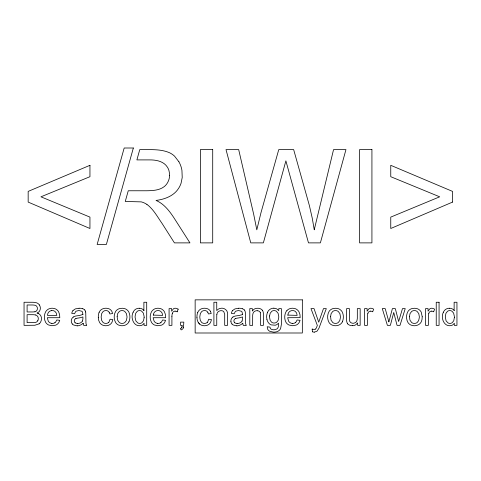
<?xml version="1.0" encoding="UTF-8"?>
<svg xmlns="http://www.w3.org/2000/svg" width="481" height="481" viewBox="0 0 481 481"><rect width="100%" height="100%" fill="white"/><g stroke="black" fill="none" stroke-linecap="round" stroke-linejoin="round"><path stroke-width="0.72" d="M82.93 314.412L82.407 311.856A1.846 1.846 0 0 0 82.131 311.556A3.102 3.102 0 0 0 81.686 311.225L79.167 310.594A10.197 10.197 0 0 0 78.421 310.606L76.07 311.207A2.471 2.471 0 0 0 75.721 311.484L74.537 313.774L71.765 313.396A7.089 7.089 0 0 1 72.974 310.492M242.538 314.472L242.015 311.856A1.846 1.846 0 0 0 241.745 311.556A3.102 3.102 0 0 0 241.3 311.225L238.78 310.594A10.197 10.197 0 0 0 238.029 310.606L235.684 311.207A2.471 2.471 0 0 0 235.329 311.484L234.151 313.774L231.379 313.396A7.089 7.089 0 0 1 232.582 310.492M82.924 314.472L79.467 315.5A52.952 52.952 0 0 1 77.862 315.71L76.719 315.867A14.67 14.67 0 0 0 75.343 316.131A6.932 6.932 0 0 0 73.298 317.063M242.538 314.598L239.081 315.5A52.952 52.952 0 0 1 237.476 315.71L236.333 315.867A14.67 14.67 0 0 0 234.95 316.131A6.932 6.932 0 0 0 232.912 317.063M181.992 326.882L181.824 327.351M183.465 327.639L183.82 322.126L180.591 322.126L180.591 325.354L182.197 325.354A6.734 6.734 0 0 1 182.004 326.888M177.188 311.79L178.162 309.157M133.141 312.205C130.026 317.881 134.073 327.777 141.498 325.378A4.87 4.87 0 0 0 142.935 324.555L144.072 323.244L144.072 325.354L146.705 325.354L146.705 302.26L143.885 302.26L143.885 310.546M443.386 312.205C440.271 317.881 444.318 327.777 451.743 325.378A4.87 4.87 0 0 0 453.18 324.555L454.317 323.244L454.317 325.354L456.95 325.354L456.95 302.26L454.13 302.26L454.13 310.546M99.176 312.307L99.29 312.061A6.331 6.331 0 0 1 101.9 309.241A8.213 8.213 0 0 1 105.634 308.249A9.957 9.957 0 0 1 106.572 308.267L108.658 308.682A5.85 5.85 0 0 1 111.929 311.532L112.584 313.54L109.824 313.961L109.193 312.331M197.811 312.307L197.925 312.061A6.331 6.331 0 0 1 200.529 309.241A8.213 8.213 0 0 1 204.269 308.249A9.957 9.957 0 0 1 205.201 308.267L207.287 308.682A5.85 5.85 0 0 1 210.564 311.532M128.926 321.831C130.249 318.801 130.297 315.085 128.86 312.085A7.095 7.095 0 0 0 127.705 310.504L127.14 309.974A7.113 7.113 0 0 0 124.844 308.676L122.493 308.255L119.871 308.507A7.51 7.51 0 0 0 116.805 310.101A6.578 6.578 0 0 0 115.674 311.375C113.69 314.688 113.684 319.24 115.65 322.565A6.698 6.698 0 0 0 116.39 323.479L116.949 324.008A6.993 6.993 0 0 0 118.891 325.168L121.212 325.697A10.161 10.161 0 0 0 122.336 325.727A8.297 8.297 0 0 0 126.341 324.591A6.974 6.974 0 0 0 128.938 321.837M342.37 321.831C343.687 318.801 343.741 315.085 342.304 312.085A7.095 7.095 0 0 0 341.149 310.504L340.578 309.974A7.113 7.113 0 0 0 338.287 308.676L335.936 308.255L333.315 308.507A7.51 7.51 0 0 0 330.243 310.101A6.578 6.578 0 0 0 329.118 311.375C327.128 314.688 327.122 319.24 329.094 322.565A6.698 6.698 0 0 0 329.828 323.479L330.393 324.008A6.993 6.993 0 0 0 332.329 325.168L334.65 325.697A10.161 10.161 0 0 0 335.78 325.727A8.297 8.297 0 0 0 339.784 324.591A6.974 6.974 0 0 0 342.382 321.837M73.01 310.522L75.313 308.91L79.046 308.249M232.624 310.522L234.926 308.91L238.654 308.249M286.91 310.576L287.77 309.782A6.962 6.962 0 0 1 289.766 308.694L291.702 308.279A9.74 9.74 0 0 1 292.965 308.255L294.895 308.568A6.83 6.83 0 0 1 297.192 309.752L298.034 310.528A6.987 6.987 0 0 1 298.96 311.79L299.952 314.55L300.144 317.652L287.668 317.713L288.6 321.122A4.756 4.756 0 0 0 289.225 321.933L289.586 322.276A4.557 4.557 0 0 0 291.714 323.31L292.207 323.376M39.111 323.827L34.891 325.258L24.05 325.354L24.05 302.26L33.357 302.272L36.544 302.796A5.628 5.628 0 0 1 39.364 304.93M75.908 318.554L76.647 318.332A18.296 18.296 0 0 1 78.289 318.031A36.4 36.4 0 0 0 80.387 317.67L82.918 316.955L82.918 317.995A12.211 12.211 0 0 1 82.876 319.077L82.57 320.574A3.217 3.217 0 0 1 82.383 320.983M235.522 318.554L236.255 318.332A18.296 18.296 0 0 1 237.903 318.031A36.4 36.4 0 0 0 240.001 317.67L242.532 316.955L242.532 317.995A12.211 12.211 0 0 1 242.49 319.077L242.183 320.574A3.217 3.217 0 0 1 241.997 320.983M34.897 311.73L33.46 311.922A22.258 22.258 0 0 1 32.101 311.959L27.104 311.965L27.104 304.984L31.722 304.984A27.315 27.315 0 0 1 33.381 305.026L35.101 305.267A2.892 2.892 0 0 1 36.827 306.493A3.547 3.547 0 0 1 34.945 311.88M51.293 310.66L51.756 310.6A5.574 5.574 0 0 1 52.501 310.582L53.259 310.678A4.209 4.209 0 0 1 55.02 311.496L56.229 312.975L56.818 315.38L47.475 315.38L47.829 313.636A4.714 4.714 0 0 1 48.948 311.88A4.864 4.864 0 0 1 49.29 311.58A4.443 4.443 0 0 1 51.293 310.654M352.729 325.721L354.275 325.457A5.772 5.772 0 0 0 355.964 324.621L357.623 322.895L357.623 325.354L360.161 325.354L360.161 308.622L357.329 308.622L357.329 317.586A15.777 15.777 0 0 1 357.281 318.825L356.92 320.713A3.722 3.722 0 0 1 355.279 322.631C353.012 324.26 349.146 322.841 349.477 319.763A24.717 24.717 0 0 1 349.447 318.921L349.434 308.622L346.597 308.622L346.603 319.426A15.795 15.795 0 0 0 346.717 321.41L346.753 321.524A5.538 5.538 0 0 0 347.625 323.755M314.285 332.143L316.979 331.217L318.843 328.415A32.281 32.281 0 0 0 319.137 327.717L326.31 308.622L323.472 308.622L318.729 322.186L314.039 308.622L310.979 308.622L317.328 325.384L316.732 327.008A14.171 14.171 0 0 1 316.366 327.898L316.282 328.06A1.858 1.858 0 0 1 316.167 328.258A2.609 2.609 0 0 1 315.283 329.076M273.899 308.243L275.312 308.393A5.724 5.724 0 0 1 277.194 309.181L278.782 310.642L278.782 308.622L281.397 308.622L281.367 324.471L280.597 328.619A6 6 0 0 1 278.072 331.187A7.305 7.305 0 0 1 276.154 331.902L274.453 332.13A12.873 12.873 0 0 1 273.467 332.137L269.991 331.385A6.133 6.133 0 0 1 268.999 330.796L268.566 330.435A4.07 4.07 0 0 1 267.628 329.106L267.22 326.737L269.973 327.146L270.304 328.252A2.171 2.171 0 0 0 270.935 329.01A3.445 3.445 0 0 0 271.669 329.425L273.593 329.792A8.965 8.965 0 0 0 274.296 329.786L276.858 329.01A3.98 3.98 0 0 0 278.295 326.797L278.481 325.222A33.213 33.213 0 0 0 278.511 324.134L278.511 323.166L277.26 324.32A5.61 5.61 0 0 1 275.21 325.216L271.164 324.879A5.892 5.892 0 0 1 269.306 323.713L268.542 322.865A9.103 9.103 0 0 1 266.919 319.366M237.085 323.509L235.251 323.082A2.537 2.537 0 0 1 234.776 322.757M77.471 323.509L75.643 323.082A2.537 2.537 0 0 1 75.162 322.757M157.69 323.376L157.203 323.31A4.557 4.557 0 0 1 155.068 322.282L154.708 321.933A4.756 4.756 0 0 1 154.082 321.122L153.15 317.713L165.626 317.713L165.434 314.55L164.442 311.79A6.987 6.987 0 0 0 163.516 310.528L162.674 309.752A6.83 6.83 0 0 0 160.377 308.568L158.447 308.255A9.74 9.74 0 0 0 157.185 308.279L155.249 308.694A6.962 6.962 0 0 0 153.253 309.782L152.393 310.576A7.137 7.137 0 0 0 151.443 311.862C149.795 315.013 149.747 319.077 151.425 322.228A6.944 6.944 0 0 0 152.369 323.472A7.083 7.083 0 0 0 152.928 324.002A6.878 6.878 0 0 0 154.539 325.018L157.738 325.721L161.424 325.18A6.475 6.475 0 0 0 162.981 324.314A6.704 6.704 0 0 0 164.857 322.09L165.548 320.328L162.614 319.967L161.514 321.975A3.914 3.914 0 0 1 160.726 322.679M51.864 323.376L51.371 323.31A4.557 4.557 0 0 1 49.236 322.282L48.876 321.933A4.756 4.756 0 0 1 48.256 321.122L47.318 317.713L59.794 317.713L59.602 314.55L58.616 311.79A6.987 6.987 0 0 0 57.684 310.528L56.842 309.752A6.83 6.83 0 0 0 54.545 308.568L52.615 308.255A9.74 9.74 0 0 0 51.353 308.279L49.417 308.694A6.962 6.962 0 0 0 47.421 309.782L46.561 310.576A7.137 7.137 0 0 0 45.611 311.862C43.969 315.013 43.915 319.077 45.599 322.228A6.944 6.944 0 0 0 46.537 323.472A7.083 7.083 0 0 0 47.102 324.002A6.878 6.878 0 0 0 48.707 325.018L51.906 325.721L55.598 325.18A6.475 6.475 0 0 0 57.149 324.314A6.704 6.704 0 0 0 59.025 322.09L59.716 320.328L56.788 319.967L55.682 321.975A3.914 3.914 0 0 1 54.9 322.679M35.672 315.025L34.392 314.784A17.653 17.653 0 0 0 32.449 314.694L27.104 314.688L27.104 322.625L33.544 322.619A13.348 13.348 0 0 0 34.68 322.559L34.854 322.529A5.171 5.171 0 0 0 36.616 321.957A3.427 3.427 0 0 0 37.855 320.599M37.139 313.065L38.354 313.534M242.406 308.748L240.867 308.369A14.117 14.117 0 0 0 238.654 308.255M82.792 308.748L81.253 308.369A14.117 14.117 0 0 0 79.046 308.255M146.909 204.383C153.511 209.301 157.461 216.841 162.085 223.473L174.429 242.881L189.953 242.881L173.731 217.49C169.174 210.66 163.835 203.716 156.036 200.439C164.688 199.338 173.942 195.971 178.704 188.185A22.457 22.457 0 0 0 181.09 183.135L182.221 177.483L181.938 170.364A26.154 26.154 0 0 0 178.908 161.784M199.543 324.014L198.996 323.485M232.022 324.038L232.371 324.386A4.455 4.455 0 0 0 233.189 324.976L235.943 325.709A10.468 10.468 0 0 0 236.814 325.727M72.415 324.038L72.757 324.386A4.455 4.455 0 0 0 73.581 324.976L76.329 325.709A10.468 10.468 0 0 0 77.207 325.727M262.349 310.215C260.714 308.171 257.636 307.864 255.291 308.634A5.646 5.646 0 0 0 253.655 309.548L252.345 311.003L252.345 308.622L249.795 308.622L249.795 325.354L252.627 325.354L252.675 315.085L253.048 313.251L253.944 311.85A4.672 4.672 0 0 1 256.848 310.702A5.387 5.387 0 0 1 257.215 310.702M198.286 322.577L197.312 320.346L196.921 317.568M178.908 161.784L174.543 156.151A19.955 19.955 0 0 0 169.649 152.796C160.305 148.659 149.675 149.85 139.767 149.591L136.887 159.902L149.609 159.902C156.06 159.836 163.588 161.189 167.322 167.057A13.294 13.294 0 0 1 168.915 170.412L169.516 173.431A17.142 17.142 0 0 1 169.583 175.607M207.822 312.331L208.459 313.961L211.213 313.54L210.552 311.538M260.263 312.698L260.51 313.997A13.606 13.606 0 0 1 260.552 315.175L260.552 325.354L263.39 325.354L263.378 314.153A17.538 17.538 0 0 0 263.305 312.776L263.269 312.524A4.113 4.113 0 0 0 263.197 312.157A5.55 5.55 0 0 0 262.361 310.203M266.919 319.366L266.66 317.328A11.322 11.322 0 0 1 267.496 312.464M85.648 311.947L85.696 312.259A16.186 16.186 0 0 1 85.768 313.69L85.967 323.346A6.349 6.349 0 0 0 86.688 325.354L83.724 325.354A6.109 6.109 0 0 1 83.171 323.286M312.145 329.136L312.464 331.794M230.916 321.452L230.982 321.945A4.347 4.347 0 0 0 232.022 324.038M98.286 317.568L98.677 320.346L99.657 322.577A6.68 6.68 0 0 0 100.367 323.485L100.908 324.014A6.722 6.722 0 0 0 103.138 325.3L105.05 325.697A9.728 9.728 0 0 0 106.229 325.727L107.516 325.571A6.584 6.584 0 0 0 110.744 323.899A6.542 6.542 0 0 0 112.037 322.156L112.849 319.588L110.065 319.228L109.037 321.951A3.499 3.499 0 0 1 108.646 322.378M171.909 316.594L171.909 325.354L169.078 325.354L169.078 308.622L171.627 308.622L171.627 311.159L173.431 308.814A3.205 3.205 0 0 1 175.252 308.237A5.682 5.682 0 0 1 178.144 309.187M146.891 204.401A18.693 18.693 0 0 0 141.282 201.876L125.264 201.455L128.253 190.765L146.621 190.765C152.561 190.656 159.097 190.452 164.057 186.742A13.27 13.27 0 0 0 167.111 183.417L167.695 182.443A15.182 15.182 0 0 0 169.589 175.607M449.513 308.261A5.67 5.67 0 0 1 454.226 310.546M449.513 308.249A6.836 6.836 0 0 0 445.562 309.451A6.626 6.626 0 0 0 443.398 312.211M428.818 313.281A11.147 11.147 0 0 0 428.373 316.594L428.361 325.354L425.523 325.354L425.523 308.622L428.072 308.622L428.072 311.159L429.876 308.814A3.205 3.205 0 0 1 431.697 308.237A5.682 5.682 0 0 1 434.59 309.187L433.634 311.79A4.088 4.088 0 0 0 431.559 311.153M428.854 313.293A2.928 2.928 0 0 1 431.553 311.099M367.869 313.281A11.147 11.147 0 0 0 367.424 316.594L367.406 325.354L364.574 325.354L364.574 308.622L367.123 308.622L367.123 311.159L368.927 308.814A3.205 3.205 0 0 1 370.749 308.237A5.682 5.682 0 0 1 373.641 309.187L372.685 311.79A4.088 4.088 0 0 0 370.604 311.153M367.905 313.293A2.928 2.928 0 0 1 370.604 311.099M352.699 325.511A5.874 5.874 0 0 1 347.565 323.821M314.285 332.161A5.82 5.82 0 0 1 312.47 331.782M315.32 329.214A4.816 4.816 0 0 1 312.193 329.016M295.244 322.679A3.914 3.914 0 0 0 296.025 321.969L297.132 319.967L300.066 320.328L299.374 322.09A6.704 6.704 0 0 1 297.498 324.32A6.475 6.475 0 0 1 295.941 325.174L292.256 325.721L289.057 325.018A6.878 6.878 0 0 1 287.446 324.002A7.083 7.083 0 0 1 286.886 323.472A6.944 6.944 0 0 1 285.942 322.228C284.265 319.077 284.319 315.013 285.961 311.862A7.137 7.137 0 0 1 286.91 310.576M295.268 322.715A4.606 4.606 0 0 1 292.214 323.334M267.436 312.44A6.987 6.987 0 0 1 273.899 308.135M257.221 310.786A3.289 3.289 0 0 1 260.395 312.632M242.785 323.286A6.109 6.109 0 0 0 243.32 325.36L246.296 325.354A6.349 6.349 0 0 1 245.575 323.346L245.388 313.69A16.186 16.186 0 0 0 245.31 312.259L245.256 311.947A4.557 4.557 0 0 0 244.396 310.005M242.761 323.28A9.776 9.776 0 0 1 236.832 325.896M242.394 308.796A4.84 4.84 0 0 1 244.414 309.98M230.928 321.452A4.726 4.726 0 0 1 232.894 317.039M242.129 321.074A5.291 5.291 0 0 1 237.097 323.376M234.746 322.781A2.513 2.513 0 0 1 235.516 318.536M207.275 322.378A3.499 3.499 0 0 0 207.666 321.951L208.694 319.228L211.484 319.588L210.672 322.156A6.542 6.542 0 0 1 209.373 323.893A6.584 6.584 0 0 1 206.151 325.577L204.858 325.727A9.728 9.728 0 0 1 203.679 325.697L201.773 325.3A6.722 6.722 0 0 1 198.31 322.601M207.287 322.384A3.914 3.914 0 0 1 205.092 323.364L204.696 323.394A5.363 5.363 0 0 1 203.98 323.376L203.265 323.25A4.058 4.058 0 0 1 201.629 322.39L200.33 320.466L199.843 317.785A16.168 16.168 0 0 1 199.831 316.564L200.349 313.516L201.695 311.592A4.245 4.245 0 0 1 203.385 310.726L204.647 310.576A3.692 3.692 0 0 1 207.858 312.307M196.982 317.562A12.151 12.151 0 0 1 197.751 312.289M181.848 327.363A2.736 2.736 0 0 1 180.399 328.697L181.187 329.924A4.155 4.155 0 0 0 183.526 327.663M171.921 316.594A11.147 11.147 0 0 1 172.366 313.281M172.402 313.293A2.928 2.928 0 0 1 175.102 311.099M175.108 311.153A4.088 4.088 0 0 1 177.176 311.808M160.75 322.715A4.606 4.606 0 0 1 157.696 323.334M139.268 308.261A5.67 5.67 0 0 1 143.981 310.546M139.268 308.249A6.836 6.836 0 0 0 135.317 309.451A6.626 6.626 0 0 0 133.153 312.211M108.652 322.384A3.914 3.914 0 0 1 106.463 323.364L106.06 323.394A5.363 5.363 0 0 1 105.351 323.376L104.636 323.25A4.058 4.058 0 0 1 102.994 322.39L101.695 320.466L101.214 317.785A16.168 16.168 0 0 1 101.196 316.564L101.719 313.516L103.06 311.592A4.245 4.245 0 0 1 104.756 310.726L106.012 310.576A3.692 3.692 0 0 1 109.229 312.307M98.346 317.562A12.151 12.151 0 0 1 99.122 312.289M83.147 323.28A9.776 9.776 0 0 1 77.219 325.896M84.782 310.005A4.557 4.557 0 0 1 85.624 311.953M82.78 308.796A4.84 4.84 0 0 1 84.8 309.98M73.28 317.039A4.726 4.726 0 0 0 71.32 321.452L71.368 321.945A4.347 4.347 0 0 0 72.409 324.038M82.516 321.074A5.291 5.291 0 0 1 77.489 323.376M75.138 322.781A2.513 2.513 0 0 1 75.902 318.536M54.918 322.715A4.606 4.606 0 0 1 51.87 323.334M39.135 323.851A6 6 0 0 0 40.849 321.488A6.848 6.848 0 0 0 41.48 318.41A5.646 5.646 0 0 0 38.378 313.492M37.127 313.035A5.874 5.874 0 0 0 39.604 310.979A5.58 5.58 0 0 0 39.334 304.948M35.708 314.935A3.896 3.896 0 0 1 37.813 320.574M422.228 316.751L421.987 319.637L421.26 321.831A6.974 6.974 0 0 1 418.674 324.579A8.297 8.297 0 0 1 414.67 325.727A10.161 10.161 0 0 1 413.546 325.697L411.225 325.168A6.993 6.993 0 0 1 409.283 324.008L408.724 323.479A6.698 6.698 0 0 1 407.984 322.565C406.018 319.24 406.024 314.688 408.008 311.375A6.578 6.578 0 0 1 409.139 310.101A7.51 7.51 0 0 1 412.205 308.501L414.826 308.255L417.177 308.676A7.113 7.113 0 0 1 419.474 309.974L420.039 310.504A7.095 7.095 0 0 1 421.194 312.085L422.228 316.751M117.142 316.594L117.58 320.093L119.282 322.498A4.359 4.359 0 0 0 121.05 323.298L121.549 323.376A5.405 5.405 0 0 0 122.33 323.394L123.076 323.298A4.335 4.335 0 0 0 124.838 322.498L126.317 320.623L126.96 317.688A14.063 14.063 0 0 0 126.978 316.51L126.431 313.6L124.826 311.49A4.377 4.377 0 0 0 122.829 310.648L122.324 310.6A5.411 5.411 0 0 0 121.549 310.618L121.05 310.69A4.371 4.371 0 0 0 119.282 311.484L117.683 313.606L117.142 316.594M330.585 316.594L331.018 320.093L332.726 322.498A4.359 4.359 0 0 0 334.487 323.298L334.986 323.376A5.405 5.405 0 0 0 335.768 323.394L336.52 323.298A4.335 4.335 0 0 0 338.275 322.498L339.76 320.623L340.404 317.688A14.063 14.063 0 0 0 340.416 316.51L339.875 313.6L338.263 311.49A4.377 4.377 0 0 0 336.267 310.648L335.768 310.6A5.411 5.411 0 0 0 334.986 310.618L334.487 310.69A4.371 4.371 0 0 0 332.726 311.484L331.126 313.606L330.585 316.594M409.475 316.594L409.914 320.093L411.616 322.498A4.359 4.359 0 0 0 413.383 323.298L413.882 323.376A5.405 5.405 0 0 0 414.664 323.394L415.41 323.298A4.335 4.335 0 0 0 417.171 322.498L418.65 320.623L419.294 317.688A14.063 14.063 0 0 0 419.312 316.51L418.765 313.6L417.159 311.49A4.377 4.377 0 0 0 415.163 310.648L414.658 310.6A5.411 5.411 0 0 0 413.882 310.618L413.383 310.69A4.371 4.371 0 0 0 411.616 311.484L410.016 313.606L409.475 316.594M144.114 317.622L143.506 320.773L141.955 322.679A3.86 3.86 0 0 1 140.121 323.376A4.323 4.323 0 0 1 139.436 323.394A3.812 3.812 0 0 1 137.746 322.895L135.87 320.911L135.113 317.4A15.753 15.753 0 0 1 135.131 316.203L135.708 313.275L137.229 311.321A3.776 3.776 0 0 1 138.853 310.642L139.304 310.6A4.491 4.491 0 0 1 140.013 310.618A3.896 3.896 0 0 1 141.721 311.219L143.38 313.119L144.102 316.408A15.969 15.969 0 0 1 144.114 317.622M454.359 317.622L453.751 320.773L452.2 322.679A3.86 3.86 0 0 1 450.366 323.376A4.323 4.323 0 0 1 449.681 323.394A3.812 3.812 0 0 1 447.991 322.895L446.115 320.911L445.358 317.4A15.753 15.753 0 0 1 445.376 316.203L445.953 313.275L447.474 311.321A3.776 3.776 0 0 1 449.098 310.642L449.549 310.6A4.491 4.491 0 0 1 450.258 310.618A3.896 3.896 0 0 1 451.966 311.219L453.625 313.119L454.347 316.408A15.969 15.969 0 0 1 454.359 317.622M269.588 315.957L269.57 316.318A14.815 14.815 0 0 0 269.582 317.484L270.184 320.376L271.567 322.156A4.046 4.046 0 0 0 273.436 322.955L273.665 322.979A4.918 4.918 0 0 0 274.392 322.998L274.861 322.955A4.082 4.082 0 0 0 276.725 322.162L278.126 320.394L278.727 317.562A14.177 14.177 0 0 0 278.746 316.408L278.102 313.275L276.479 311.327A4.058 4.058 0 0 0 274.573 310.612A4.557 4.557 0 0 0 273.869 310.6L273.641 310.618A3.944 3.944 0 0 0 271.771 311.315L270.19 313.233L269.588 315.957M153.331 315.109L162.65 315.38L162.061 312.975L160.846 311.496A4.209 4.209 0 0 0 159.091 310.678L158.327 310.582A5.574 5.574 0 0 0 157.582 310.6L157.125 310.66A4.443 4.443 0 0 0 155.116 311.574A4.864 4.864 0 0 0 154.78 311.886A4.714 4.714 0 0 0 153.661 313.636L153.331 315.109M287.842 315.109L297.162 315.38L296.579 312.975L295.364 311.496A4.209 4.209 0 0 0 293.608 310.678L292.845 310.582A5.574 5.574 0 0 0 292.099 310.6L291.642 310.66A4.443 4.443 0 0 0 289.634 311.574A4.864 4.864 0 0 0 289.297 311.886A4.714 4.714 0 0 0 288.179 313.636L287.842 315.109M216.865 314.442L216.835 314.64A12.35 12.35 0 0 0 216.751 316.197L216.745 325.354L213.907 325.354L213.907 302.26L216.745 302.26L216.745 310.546L218.085 309.331A6.085 6.085 0 0 1 219.967 308.471C223.978 307.082 228.379 310.425 227.537 314.748L227.537 325.354L224.699 325.354L224.687 314.237L223.779 311.658A2.934 2.934 0 0 0 222.667 310.93L221.579 310.702A5.339 5.339 0 0 0 221.17 310.684A4.672 4.672 0 0 0 218.801 311.339A3.782 3.782 0 0 0 217.141 313.251L216.865 314.442M314.496 228.722L314.273 229.84L312.205 217.947L309.355 205.459L293.65 149.591L278.764 149.591L261.009 212.59L256.806 229.84L253.697 214.346L238.672 149.591L226.01 149.591L250.763 242.881L263.366 242.881L285.888 160.858L308.483 242.881L320.382 242.881L345.959 149.591L333.555 149.591L314.496 228.722M388.876 321.825L385.209 308.622L382.281 308.622L387.397 325.354L390.362 325.354L393.747 312.482L397.053 325.354L400 325.354L405.23 308.622L402.477 308.622L398.647 321.524L395.31 308.622L392.394 308.622L388.876 321.825M133.351 148.004L106.367 244.474L97.138 244.474L124.188 148.004L133.351 148.004M452.549 202.092L390.758 228.499L390.758 217.111L439.694 196.813L390.758 176.701L390.758 165.314L452.549 191.402L452.549 202.092M89.947 165.314L28.163 191.402L28.163 202.092L89.947 228.499L89.947 217.111L40.951 196.813L89.947 176.701L89.947 165.314M212.71 149.591L200.367 149.591L200.367 242.881L212.71 242.881L212.71 149.591M371.927 149.591L359.578 149.591L359.578 242.881L371.927 242.881L371.927 149.591M302.345 299.849L195.148 299.849L195.148 332.996L302.345 332.996L302.345 299.849M439.069 302.26L436.237 302.26L436.237 325.354L439.069 325.354L439.069 302.26"/></g></svg>
